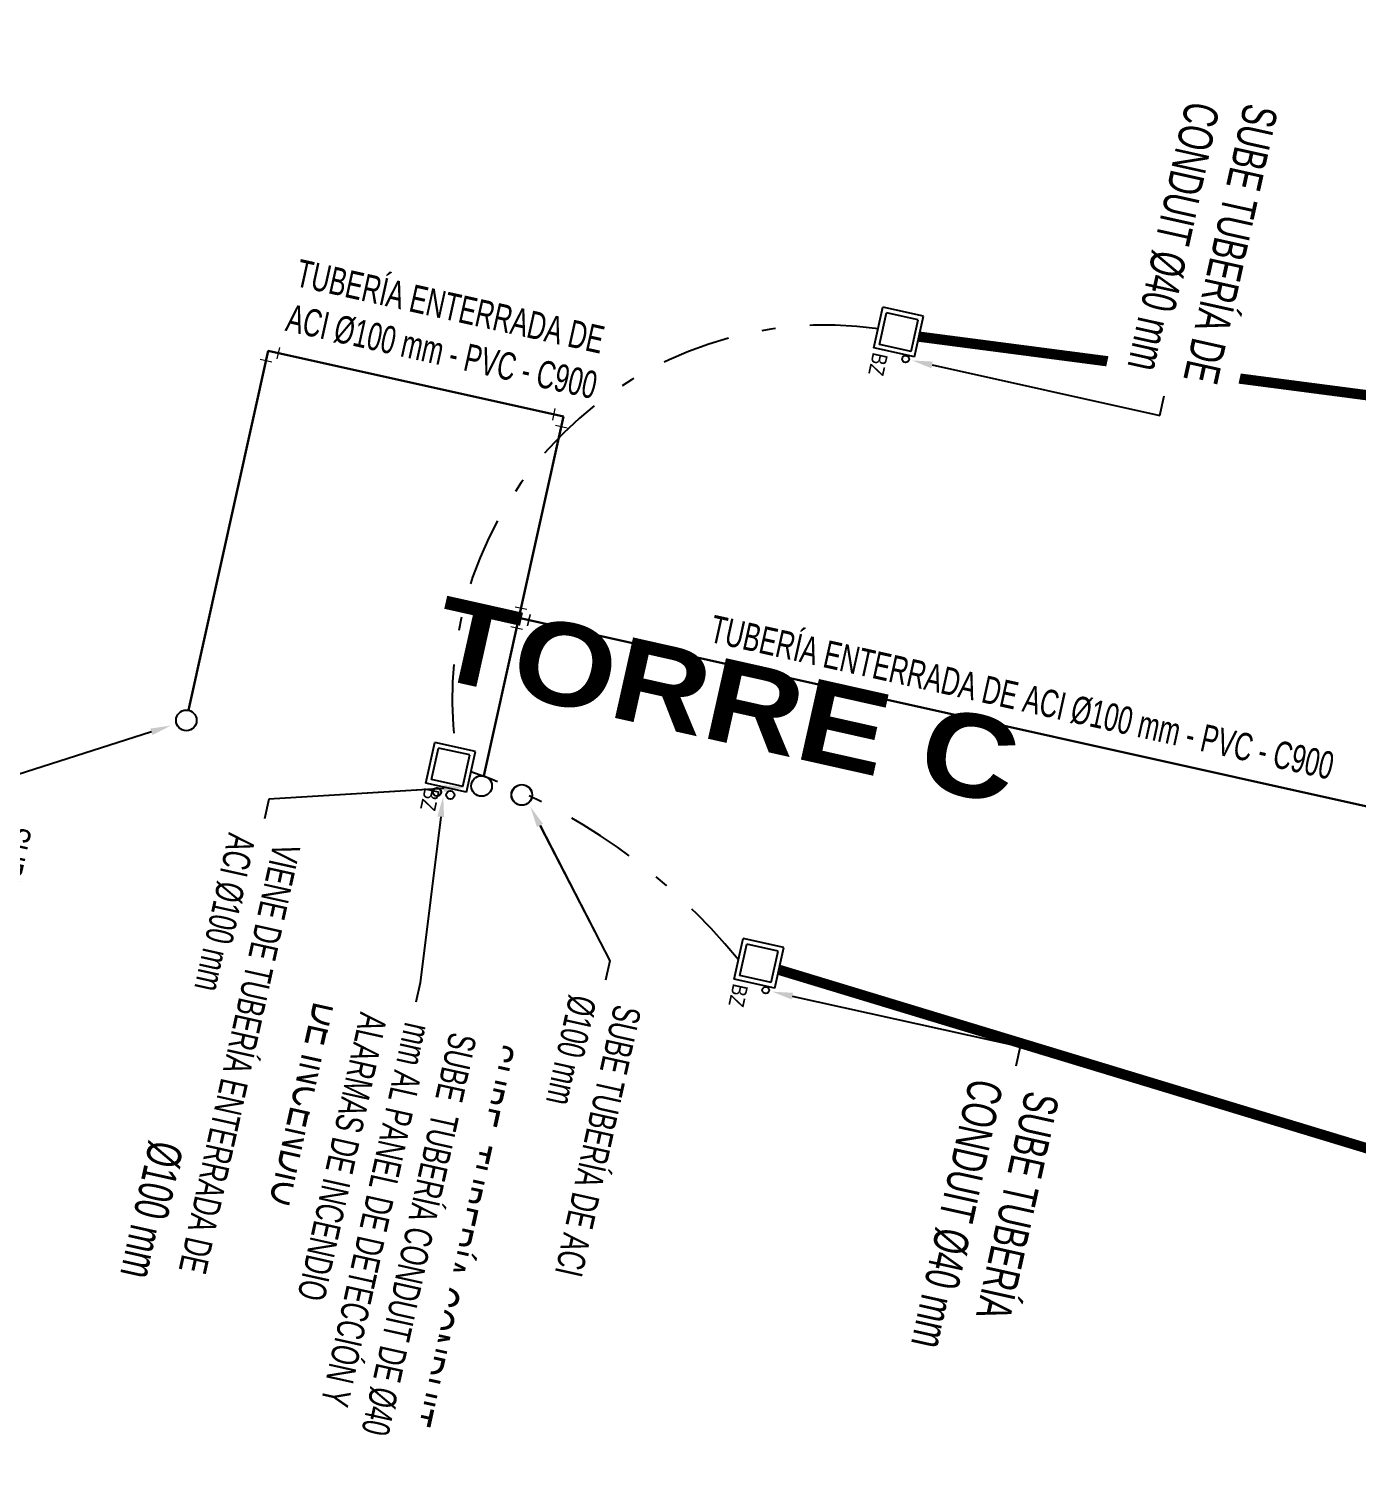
# Model space of a CAD drawing. Header units: inches. Extents: x 0 to 766, y -245 to 236.
# Drawn here: x 710.46 to 720.12, y 114.95 to 125.48 of the extents above; entities that cross this region are included whole.
import ezdxf
from ezdxf import colors
from ezdxf.entities.mleader import LeaderData, LeaderLine
from ezdxf.math import Vec2, Vec3

# ---------------------------------------------------------------- set-up
doc = ezdxf.new("R2010")
doc.units = ezdxf.units.IN
doc.header["$MEASUREMENT"] = 0
doc.linetypes.add('DASHED2', pattern=[0.375, 0.25, -0.125])
doc.linetypes.add('TG_P1$0$DASHDOT', pattern=[1, 0.5, -0.25, 0, -0.25])
for name, color, linetype, lineweight in [('000 SOS 911 - ACCESORIOS ACI', 3, 'Continuous', 20), ('000 SOS 911 EQUIPOS', 5, 'Continuous', 25), ('000 SOS 911 IE-Alarmas Contra Incendio', 100, 'CONTRA_FUEGO', 25), ('000 SOS 911 Membrete', 255, 'Continuous', 18), ('000 SOS 911 TEXTOS ACI', 7, 'Continuous', 9), ('000 SOS 911 TUB. ENTERRADA  ACI', 5, 'DASHED2', 25), ('000 SOS 911 TUBERIA ACI', 1, 'Continuous', 25), ('A_50_TextoSubtitulos', 251, 'Continuous', 9)]:
    doc.layers.add(name, color=color, linetype=linetype, lineweight=lineweight)
doc.styles.add('ESC-50', font='romans.shx', dxfattribs={"width": 0.9, "height": 0.1})
doc.styles.add('MtXpl_Arial_Narrow', font='ARIALN.TTF')
doc.styles.add('PIPE', font='ARIALN.TTF', dxfattribs={"width": 0.8})
doc.styles.add('R140-200', font='ariblk.ttf', dxfattribs={"height": 0.5})
doc.styles.get("Standard").update_dxf_attribs({"font": 'arial.ttf'})
doc.linetypes.add('CONTRA_FUEGO', pattern='A,0.9,-0.15,["ACI",Standard,S=0.08,R=0,X=-0.08,Y=-0.03],-0.2', length=1.25)
doc.linetypes.add('Fire-50-Wall', pattern='A,0.5,-0.075,["I",ESC-50,S=1,R=0,X=-0.03,Y=-0.05],-0.05', length=0.625)

# ---------------------------------------------------------------- blocks, each defined once
blk = doc.blocks.new('01')
at = {"layer": '000 SOS 911 IE-Alarmas Contra Incendio', "color": 6, "linetype": 'Continuous'}
for p, q in [((763.415, -217.109), (762.974, -217.109)), ((762.974, -217.109), (762.974, -217.55)), ((763.365, -217.159), (763.024, -217.159)), ((763.024, -217.159), (763.024, -217.5)), ((763.365, -217.159), (763.365, -217.5)), ((763.415, -217.109), (763.415, -217.55)), ((763.415, -217.55), (762.974, -217.55)), ((763.365, -217.5), (763.024, -217.5))]:
    blk.add_line(p, q, dxfattribs=at)
at = {"layer": '000 SOS 911 IE-Alarmas Contra Incendio', "color": 6, "linetype": 'Continuous', "style": 'MtXpl_Arial_Narrow'}
blk.add_text('BZ', height=0.1634, dxfattribs=at).set_placement((763.455, -217.552))
blk = doc.blocks.new('ACCS.ELBOW.90')
at = {"layer": '000 SOS 911 - ACCESORIOS ACI', "color": 100}
for p, q in [((0.098, 0.168), (-0.098, 0.168)), ((0.168, -0.098), (0.168, 0.098))]:
    blk.add_line(p, q, dxfattribs=at)
at = {"layer": '000 SOS 911 - ACCESORIOS ACI', "color": 9}
for p in [(0, 0.168), (0.168, 0)]:
    blk.add_line(p, (0, 0), dxfattribs=at)
blk = doc.blocks.new('DyA 240312')
at = {"layer": '000 SOS 911 IE-Alarmas Contra Incendio', "color": 159, "linetype": 'TG_P1$0$DASHDOT', "true_color": 0x22346e, "const_width": 0.075, "elevation": 0}
for points in [[(13.064, 42.857), (21.106, 41.806)], [(12.044, 38.254), (17.63, 36.559)]]:
    blk.add_lwpolyline(points, dxfattribs=at)
at = {"layer": '000 SOS 911 IE-Alarmas Contra Incendio'}
for centre in [(12.966, 42.694, 0), (11.949, 38.106, 0)]:
    blk.add_circle(centre, 0.025, dxfattribs=at)
at = {"layer": '000 SOS 911 IE-Alarmas Contra Incendio', "color": 6, "linetype": 'TG_P1$0$DASHDOT'}
blk.add_arc((12.389, 40.22, 0), 2.721, 81.9955, 187.2968, dxfattribs=at)
at = {"layer": '000 SOS 911 TUBERIA ACI', "ltscale": 0.1}
blk.add_circle((10.174, 39.525, 0), 0.075, dxfattribs=at)
at = {"layer": '000 SOS 911 Membrete', "color": 4, "linetype": 'Continuous', "xscale": 0.6866556266033178, "yscale": 0.6866556266033178, "zscale": 0.6866556266033178, "rotation": 257.503764591831}
blk.add_blockref('01', (272.004, 522.237, 0), dxfattribs=at)
at = {"layer": '000 SOS 911 TEXTOS ACI', "insert": (11.574, 40.835, 0), "char_height": 0.2, "attachment_point": 1, "rotation": 347.4811, "style": 'PIPE'}
blk.add_mtext_dynamic_manual_height_columns('TUBERÍA ENTERRADA DE ACI %%C100 mm - PVC - C900', width=4.76176, gutter_width=0.75, heights=[0], dxfattribs=at)
at = {"layer": '000 SOS 911 TEXTOS ACI'}
ml = blk.add_multileader_mtext('Standard', dxfattribs=at)
ml.set_content('{\\H1.66667x;VIENE DE TUBERÍA ENTERRADA DE ACI %%C100 mm} ', color=256, style='PIPE')
ml.set_leader_properties(color=7)
ml.build(insert=Vec2(0, 0))
ml.multileader.update_dxf_attribs({"text_left_attachment_type": 2, "text_right_attachment_type": 2, "dogleg_length": 2, "arrow_head_size": 0.15})
ctx = ml.context
ctx.base_point, ctx.char_height, ctx.arrow_head_size, ctx.landing_gap_size, ctx.plane_origin, ctx.plane_x_axis, ctx.plane_y_axis = Vec3(8.303, 39.352, 0), 0.15, 0.15, 0.15, Vec3(6.468, 34.79, 0), Vec3(-0.216761, -0.976225), Vec3(0.976225, -0.216761)
ctx.left_attachment, ctx.right_attachment = 2, 2
notes = []
notes.append((ctx, [(1, (1, 1, 0), (8.334, 39.495, 0), (-0.216761, -0.976225), 0.146, [(0, [(9.758, 39.581, 0)], 0, [])])]))
ctx.mtext.insert, ctx.mtext.text_direction, ctx.mtext.rotation, ctx.mtext.width, ctx.mtext.defined_height, ctx.mtext.flow_direction = Vec3(8.62, 39.128, 0), Vec3(-0.216761, -0.976225), 4.493893, 3.32211, 0.558, 5
ctx.mtext.has_bg_fill, ctx.mtext.bg_color, ctx.mtext.bg_scale_factor, ctx.mtext.bg_transparency, ctx.mtext.use_window_bg_color = 1, -1073741824, 2, 0, 1
for ctx, leaders in notes:
    for number, flags, end, landing, length, lines in leaders:
        leader = LeaderData()
        leader.index, (leader.has_last_leader_line, leader.has_dogleg_vector, leader.attachment_direction) = number, flags
        leader.last_leader_point, leader.dogleg_vector, leader.dogleg_length = Vec3(end), Vec3(landing), length
        for number, points, colour, breaks in lines:
            line = LeaderLine()
            line.index, line.vertices, line.color, line.breaks = number, Vec3.list(points), colors.encode_raw_color(colour), breaks
            leader.lines.append(line)
        ctx.leaders.append(leader)
at = {"layer": '000 SOS 911 IE-Alarmas Contra Incendio'}
for centre in [(9.557, 39.547, 0), (9.655, 39.525, 0)]:
    blk.add_circle(centre, 0.03, dxfattribs=at)
at = {"layer": '000 SOS 911 TEXTOS ACI'}
ml = blk.add_multileader_mtext('Standard', dxfattribs=at)
ml.set_content('{\\H1.66667x;SUBE TUBERÍA DE ACI %%C100 mm} ', color=256, style='PIPE')
ml.set_leader_properties(color=7)
ml.build(insert=Vec2(0, 0))
ml.multileader.update_dxf_attribs({"text_left_attachment_type": 2, "text_right_attachment_type": 2, "dogleg_length": 2, "arrow_head_size": 0.15})
ctx = ml.context
ctx.base_point, ctx.char_height, ctx.arrow_head_size, ctx.landing_gap_size, ctx.plane_origin, ctx.plane_x_axis, ctx.plane_y_axis = Vec3(10.783, 38.177, 0), 0.15, 0.15, 0.15, Vec3(8.948, 33.615, 0), Vec3(-0.216761, -0.976225), Vec3(0.976225, -0.216761)
ctx.left_attachment, ctx.right_attachment, ctx.text_align_type = 2, 2, 2
notes = []
notes.append((ctx, [(1, (1, 1, 0), (10.814, 38.32, 0), (-0.216761, -0.976225), 0.146, [(0, [(10.237, 39.437, 0)], 0, [])])]))
ctx.mtext.insert, ctx.mtext.text_direction, ctx.mtext.rotation, ctx.mtext.width, ctx.mtext.defined_height, ctx.mtext.alignment, ctx.mtext.flow_direction = Vec3(10.658, 35.962, 0), Vec3(-0.216761, -0.976225), 4.493893, 2.33051, 0.558, 3, 5
ctx.mtext.has_bg_fill, ctx.mtext.bg_color, ctx.mtext.bg_scale_factor, ctx.mtext.bg_transparency, ctx.mtext.use_window_bg_color = 1, -1073741824, 2, 0, 1
ml = blk.add_multileader_mtext('Standard', dxfattribs=at)
ml.set_content('{\\H1.66667x;SUBE TUBERÍA CONDUIT %%C40 mm} ', color=256, style='PIPE')
ml.set_leader_properties(color=7)
ml.build(insert=Vec2(0, 0))
ml.multileader.update_dxf_attribs({"text_left_attachment_type": 2, "text_right_attachment_type": 2, "dogleg_length": 2, "arrow_head_size": 0.15})
ctx = ml.context
ctx.base_point, ctx.char_height, ctx.arrow_head_size, ctx.landing_gap_size, ctx.plane_origin, ctx.plane_x_axis, ctx.plane_y_axis = Vec3(13.767, 37.553, 0), 0.15, 0.15, 0.15, Vec3(13.5, 32.643, 0), Vec3(-0.216375, -0.97631), Vec3(0.97631, -0.216375)
ctx.left_attachment, ctx.right_attachment = 2, 2
notes.append((ctx, [(1, (1, 1, 0), (13.799, 37.696, 0), (-0.216375, -0.97631), 0.146, [(0, [(11.995, 38.095, 0)], 0, [])])]))
ctx.mtext.insert, ctx.mtext.text_direction, ctx.mtext.rotation, ctx.mtext.width, ctx.mtext.defined_height, ctx.mtext.flow_direction = Vec3(14.085, 37.329, 0), Vec3(-0.216375, -0.97631), 4.494289, 2.33051, 0.558, 5
ctx.mtext.has_bg_fill, ctx.mtext.bg_color, ctx.mtext.bg_scale_factor, ctx.mtext.bg_transparency, ctx.mtext.use_window_bg_color = 1, -1073741824, 2, 0, 1
for ctx, leaders in notes:
    for number, flags, end, landing, length, lines in leaders:
        leader = LeaderData()
        leader.index, (leader.has_last_leader_line, leader.has_dogleg_vector, leader.attachment_direction) = number, flags
        leader.last_leader_point, leader.dogleg_vector, leader.dogleg_length = Vec3(end), Vec3(landing), length
        for number, points, colour, breaks in lines:
            line = LeaderLine()
            line.index, line.vertices, line.color, line.breaks = number, Vec3.list(points), colors.encode_raw_color(colour), breaks
            leader.lines.append(line)
        ctx.leaders.append(leader)
at = {"layer": '000 SOS 911 IE-Alarmas Contra Incendio', "color": 6, "linetype": 'TG_P1$0$DASHDOT'}
blk.add_arc((8.346, 35.551, 0), 4.392, 39.1929, 70.6124, dxfattribs=at)
at = {"layer": '000 SOS 911 Membrete', "color": 4, "linetype": 'Continuous', "xscale": 0.6866556266033178, "yscale": 0.6866556266033178, "zscale": 0.6866556266033178, "rotation": 257.503764591831}
blk.add_blockref('01', (270.987, 517.648, 0), dxfattribs=at)
at = {"layer": '000 SOS 911 TEXTOS ACI'}
ml = blk.add_multileader_mtext('Standard', dxfattribs=at)
ml.set_content('{\\H1.66667x;SUBE  TUBERÍA CONDUIT DE %%C40 mm} {\\H1.66667x;AL PANEL DE DETECCIÓN Y ALARMAS DE INCENDIO}', color=256, style='PIPE')
ml.set_leader_properties(color=7)
ml.build(insert=Vec2(0, 0))
ml.multileader.update_dxf_attribs({"text_left_attachment_type": 2, "text_right_attachment_type": 2, "dogleg_length": 2, "arrow_head_size": 0.15})
ctx = ml.context
ctx.base_point, ctx.char_height, ctx.arrow_head_size, ctx.landing_gap_size, ctx.plane_origin, ctx.plane_x_axis, ctx.plane_y_axis = Vec3(9.402, 38.018, 0), 0.15, 0.15, 0.15, Vec3(9.135, 33.107, 0), Vec3(-0.216375, -0.97631), Vec3(0.97631, -0.216375)
ctx.left_attachment, ctx.right_attachment = 2, 2
notes = []
notes.append((ctx, [(1, (1, 1, 0), (9.434, 38.16, 0), (-0.216375, -0.97631), 0.146, [(0, [(9.603, 39.514, 0)], 0, [])])]))
ctx.mtext.insert, ctx.mtext.text_direction, ctx.mtext.rotation, ctx.mtext.width, ctx.mtext.defined_height, ctx.mtext.flow_direction = Vec3(10.125, 37.704, 0), Vec3(-0.216375, -0.97631), 4.494289, 3.0374, 0.558, 5
ctx.mtext.has_bg_fill, ctx.mtext.bg_color, ctx.mtext.bg_scale_factor, ctx.mtext.bg_transparency, ctx.mtext.use_window_bg_color = 1, -1073741824, 2, 0, 1
for ctx, leaders in notes:
    for number, flags, end, landing, length, lines in leaders:
        leader = LeaderData()
        leader.index, (leader.has_last_leader_line, leader.has_dogleg_vector, leader.attachment_direction) = number, flags
        leader.last_leader_point, leader.dogleg_vector, leader.dogleg_length = Vec3(end), Vec3(landing), length
        for number, points, colour, breaks in lines:
            line = LeaderLine()
            line.index, line.vertices, line.color, line.breaks = number, Vec3.list(points), colors.encode_raw_color(colour), breaks
            leader.lines.append(line)
        ctx.leaders.append(leader)
at = {"layer": '000 SOS 911 Membrete', "color": 4, "linetype": 'Continuous', "xscale": 0.6866556266033178, "yscale": 0.6866556266033178, "zscale": 0.6866556266033178, "rotation": 257.503764591831}
blk.add_blockref('01', (268.744, 519.074, 0), dxfattribs=at)
blk = doc.blocks.new('ACI 240312')
at = {"layer": '000 SOS 911 IE-Alarmas Contra Incendio'}
blk.add_circle((2.986, 27.161, 0), 0.025, dxfattribs=at)
at = {"layer": '000 SOS 911 IE-Alarmas Contra Incendio', "color": 6, "linetype": 'TG_P1$0$DASHDOT'}
blk.add_arc((2.409, 24.687, 0), 2.721, 81.9955, 187.2968, dxfattribs=at)
at = {"layer": '000 SOS 911 TUB. ENTERRADA  ACI', "color": 1, "linetype": 'Fire-50-Wall', "lineweight": 30, "elevation": 0}
for points in [[(-1.651, 27.22), (-2.23, 24.609)], [(-1.65, 27.22), (0.497, 26.743)], [(0.173, 25.279), (0.497, 26.743)], [(-0.082, 24.132), (0.173, 25.279)]]:
    blk.add_lwpolyline(points, dxfattribs=at)
at = {"layer": '000 SOS 911 TUBERIA ACI', "ltscale": 0.1}
for centre in [(-2.246, 24.534, 0), (-0.098, 24.057, 0), (0.195, 23.992, 0)]:
    blk.add_circle(centre, 0.075, dxfattribs=at)
at = {"layer": '000 SOS 911 - ACCESORIOS ACI'}
for p, xscale, yscale, zscale, rotation in [((-1.65, 27.22, 0), -0.4394526855468769, 0.4394526855468736, 0.4394526855468736, 167.501178913371), ((0.498, 26.743, 0), 0.4394526855468772, 0.4394526855468772, 0.4394526855468772, 167.5063502702908), ((0.173, 25.279, 0), 0.4394526855468769, 0.4394526855468769, 0.4394526855468769, 257.5063502702907), ((0.173, 25.279, 0), -0.4394526855468769, 0.4394526855468736, 0.4394526855468736, 257.5011789133712)]:
    blk.add_blockref('ACCS.ELBOW.90', p, dxfattribs=dict(at, xscale=xscale, yscale=yscale, zscale=zscale, rotation=rotation))
at = {"layer": '000 SOS 911 TEXTOS ACI', "insert": (-1.417, 27.889, 0), "char_height": 0.2, "attachment_point": 1, "rotation": 347.4811, "style": 'PIPE'}
blk.add_mtext_dynamic_manual_height_columns('TUBERÍA ENTERRADA DE ACI %%C100 mm - PVC - C900', width=2.45001, gutter_width=0.75, heights=[0], dxfattribs=at)
at = {"layer": 'A_50_TextoSubtitulos', "color": 1, "style": 'R140-200'}
blk.add_text('TORRE C', height=0.6, rotation=347.3817, dxfattribs=at).set_placement((-0.49, 24.857))
at = {"layer": '000 SOS 911 TEXTOS ACI'}
ml = blk.add_multileader_mtext('Standard', dxfattribs=at)
ml.set_content('{\\H1.66667x;SUBE TUBERÍA DE CONDUIT %%C40 mm} ', color=256, style='PIPE')
ml.set_leader_properties(color=7)
ml.build(insert=Vec2(0, 0))
ml.multileader.update_dxf_attribs({"text_left_attachment_type": 2, "text_right_attachment_type": 2, "dogleg_length": 2, "arrow_head_size": 0.15})
ctx = ml.context
ctx.base_point, ctx.char_height, ctx.arrow_head_size, ctx.landing_gap_size, ctx.plane_origin, ctx.plane_x_axis, ctx.plane_y_axis = Vec3(5.374, 29.178, 0), 0.15, 0.15, 0.15, Vec3(6.7, 31.457, 0), Vec3(-0.216375, -0.97631), Vec3(0.97631, -0.216375)
ctx.left_attachment, ctx.right_attachment, ctx.text_align_type = 2, 2, 2
notes = []
notes.append((ctx, [(1, (1, 1, 0), (4.836, 26.751, 0), (0.216375, 0.97631), 0.146, [(0, [(3.033, 27.151, 0)], 0, [])])]))
ctx.mtext.insert, ctx.mtext.text_direction, ctx.mtext.rotation, ctx.mtext.width, ctx.mtext.defined_height, ctx.mtext.alignment, ctx.mtext.flow_direction = Vec3(5.25, 26.963, 0), Vec3(-0.216375, -0.97631), 4.494289, 2.33051, 0.558, 3, 5
ctx.mtext.has_bg_fill, ctx.mtext.bg_color, ctx.mtext.bg_scale_factor, ctx.mtext.bg_transparency, ctx.mtext.use_window_bg_color = 1, -1073741824, 2, 0, 1
ml = blk.add_multileader_mtext('Standard', dxfattribs=at)
ml.set_content('SUBE TUBERÍA DE ACI %%C100 mm ', color=256, style='PIPE')
ml.set_leader_properties(color=7)
ml.build(insert=Vec2(0, 0))
ml.multileader.update_dxf_attribs({"text_left_attachment_type": 2, "text_right_attachment_type": 2, "dogleg_length": 2, "arrow_head_size": 0.15})
ctx = ml.context
ctx.base_point, ctx.char_height, ctx.arrow_head_size, ctx.landing_gap_size, ctx.plane_origin, ctx.plane_x_axis, ctx.plane_y_axis = Vec3(-3.63, 23.956, 0), 0.2, 0.15, 0.15, Vec3(-5.464, 19.394, 0), Vec3(-0.216761, -0.976225), Vec3(0.976225, -0.216761)
ctx.left_attachment, ctx.right_attachment = 2, 2
notes.append((ctx, [(1, (1, 1, 0), (-3.598, 24.099, 0), (-0.216761, -0.976225), 0.146, [(0, [(-2.357, 24.497, 0)], 0, [])])]))
ctx.mtext.insert, ctx.mtext.text_direction, ctx.mtext.rotation, ctx.mtext.width, ctx.mtext.defined_height, ctx.mtext.flow_direction = Vec3(-3.369, 23.745, 0), Vec3(-0.216761, -0.976225), 4.493893, 2.33051, 0.558, 5
ctx.mtext.has_bg_fill, ctx.mtext.bg_color, ctx.mtext.bg_scale_factor, ctx.mtext.bg_transparency, ctx.mtext.use_window_bg_color = 1, -1073741824, 2, 0, 1
for ctx, leaders in notes:
    for number, flags, end, landing, length, lines in leaders:
        leader = LeaderData()
        leader.index, (leader.has_last_leader_line, leader.has_dogleg_vector, leader.attachment_direction) = number, flags
        leader.last_leader_point, leader.dogleg_vector, leader.dogleg_length = Vec3(end), Vec3(landing), length
        for number, points, colour, breaks in lines:
            line = LeaderLine()
            line.index, line.vertices, line.color, line.breaks = number, Vec3.list(points), colors.encode_raw_color(colour), breaks
            leader.lines.append(line)
        ctx.leaders.append(leader)
at = {"layer": '000 SOS 911 Membrete', "color": 1, "linetype": 'Continuous', "xscale": 0.6866556266033178, "yscale": 0.6866556266033178, "zscale": 0.6866556266033178, "rotation": 257.503764591831}
blk.add_blockref('01', (262.024, 506.704, 0), dxfattribs=at)
at = {"layer": '000 SOS 911 TEXTOS ACI'}
ml = blk.add_multileader_mtext('Standard', dxfattribs=at)
ml.set_content('VIENE DE TUBERÍA ENTERRADA DE ACI %%C100 mm ', color=256, style='PIPE')
ml.set_leader_properties(color=7)
ml.build(insert=Vec2(0, 0))
ml.multileader.update_dxf_attribs({"text_left_attachment_type": 2, "text_right_attachment_type": 2, "dogleg_length": 2, "arrow_head_size": 0.15})
ctx = ml.context
ctx.base_point, ctx.char_height, ctx.arrow_head_size, ctx.landing_gap_size, ctx.plane_origin, ctx.plane_x_axis, ctx.plane_y_axis = Vec3(-1.677, 23.819, 0), 0.2, 0.15, 0.15, Vec3(-3.511, 19.257, 0), Vec3(-0.216761, -0.976225), Vec3(0.976225, -0.216761)
ctx.left_attachment, ctx.right_attachment = 2, 2
notes = []
notes.append((ctx, [(1, (1, 1, 0), (-1.645, 23.962, 0), (-0.216761, -0.976225), 0.146, [(0, [(-0.221, 24.048, 0)], 0, [])])]))
ctx.mtext.insert, ctx.mtext.text_direction, ctx.mtext.rotation, ctx.mtext.width, ctx.mtext.defined_height, ctx.mtext.flow_direction = Vec3(-1.416, 23.608, 0), Vec3(-0.216761, -0.976225), 4.493893, 3.32211, 0.558, 5
ctx.mtext.has_bg_fill, ctx.mtext.bg_color, ctx.mtext.bg_scale_factor, ctx.mtext.bg_transparency, ctx.mtext.use_window_bg_color = 1, -1073741824, 2, 0, 1
for ctx, leaders in notes:
    for number, flags, end, landing, length, lines in leaders:
        leader = LeaderData()
        leader.index, (leader.has_last_leader_line, leader.has_dogleg_vector, leader.attachment_direction) = number, flags
        leader.last_leader_point, leader.dogleg_vector, leader.dogleg_length = Vec3(end), Vec3(landing), length
        for number, points, colour, breaks in lines:
            line = LeaderLine()
            line.index, line.vertices, line.color, line.breaks = number, Vec3.list(points), colors.encode_raw_color(colour), breaks
            leader.lines.append(line)
        ctx.leaders.append(leader)
at = {"layer": '000 SOS 911 IE-Alarmas Contra Incendio'}
for centre in [(-0.422, 24.013, 0), (-0.325, 23.992, 0)]:
    blk.add_circle(centre, 0.03, dxfattribs=at)
at = {"layer": '000 SOS 911 TEXTOS ACI'}
ml = blk.add_multileader_mtext('Standard', dxfattribs=at)
ml.set_content('SUBE TUBERÍA DE ACI %%C100 mm ', color=256, style='PIPE')
ml.set_leader_properties(color=7)
ml.build(insert=Vec2(0, 0))
ml.multileader.update_dxf_attribs({"text_left_attachment_type": 2, "text_right_attachment_type": 2, "dogleg_length": 2, "arrow_head_size": 0.15})
ctx = ml.context
ctx.base_point, ctx.char_height, ctx.arrow_head_size, ctx.landing_gap_size, ctx.plane_origin, ctx.plane_x_axis, ctx.plane_y_axis = Vec3(0.803, 22.644, 0), 0.2, 0.15, 0.15, Vec3(-1.031, 18.082, 0), Vec3(-0.216761, -0.976225), Vec3(0.976225, -0.216761)
ctx.left_attachment, ctx.right_attachment = 2, 2
notes = []
notes.append((ctx, [(1, (1, 1, 0), (0.835, 22.787, 0), (-0.216761, -0.976225), 0.146, [(0, [(0.258, 23.904, 0)], 0, [])])]))
ctx.mtext.insert, ctx.mtext.text_direction, ctx.mtext.rotation, ctx.mtext.width, ctx.mtext.defined_height, ctx.mtext.flow_direction = Vec3(1.064, 22.433, 0), Vec3(-0.216761, -0.976225), 4.493893, 2.33051, 0.558, 5
ctx.mtext.has_bg_fill, ctx.mtext.bg_color, ctx.mtext.bg_scale_factor, ctx.mtext.bg_transparency, ctx.mtext.use_window_bg_color = 1, -1073741824, 2, 0, 1
for ctx, leaders in notes:
    for number, flags, end, landing, length, lines in leaders:
        leader = LeaderData()
        leader.index, (leader.has_last_leader_line, leader.has_dogleg_vector, leader.attachment_direction) = number, flags
        leader.last_leader_point, leader.dogleg_vector, leader.dogleg_length = Vec3(end), Vec3(landing), length
        for number, points, colour, breaks in lines:
            line = LeaderLine()
            line.index, line.vertices, line.color, line.breaks = number, Vec3.list(points), colors.encode_raw_color(colour), breaks
            leader.lines.append(line)
        ctx.leaders.append(leader)
at = {"layer": '000 SOS 911 TUB. ENTERRADA  ACI', "color": 1, "linetype": 'Fire-50-Wall', "lineweight": 30, "elevation": 0}
blk.add_lwpolyline([(0.173, 25.279), (7.979, 23.545)], dxfattribs=at)
at = {"layer": '000 SOS 911 TEXTOS ACI'}
ml = blk.add_multileader_mtext('Standard', dxfattribs=at)
ml.set_content('SUBE  TUBERÍA CONDUIT DE %%C40 mm AL PANEL DE DETECCIÓN Y ALARMAS DE INCENDIO', color=256, style='PIPE')
ml.set_leader_properties(color=7)
ml.build(insert=Vec2(0, 0))
ml.multileader.update_dxf_attribs({"text_left_attachment_type": 2, "text_right_attachment_type": 2, "dogleg_length": 2, "arrow_head_size": 0.15})
ctx = ml.context
ctx.base_point, ctx.char_height, ctx.arrow_head_size, ctx.landing_gap_size, ctx.plane_origin, ctx.plane_x_axis, ctx.plane_y_axis = Vec3(-0.577, 22.484, 0), 0.2, 0.15, 0.15, Vec3(-0.845, 17.574, 0), Vec3(-0.216375, -0.97631), Vec3(0.97631, -0.216375)
ctx.left_attachment, ctx.right_attachment = 2, 2
notes = []
notes.append((ctx, [(1, (1, 1, 0), (-0.546, 22.627, 0), (-0.216375, -0.97631), 0.146, [(0, [(-0.377, 23.981, 0)], 0, [])])]))
ctx.mtext.insert, ctx.mtext.text_direction, ctx.mtext.rotation, ctx.mtext.width, ctx.mtext.defined_height, ctx.mtext.flow_direction = Vec3(-0.133, 22.232, 0), Vec3(-0.216375, -0.97631), 4.494289, 3.0374, 0.558, 5
ctx.mtext.has_bg_fill, ctx.mtext.bg_color, ctx.mtext.bg_scale_factor, ctx.mtext.bg_transparency, ctx.mtext.use_window_bg_color = 1, -1073741824, 2, 0, 1
for ctx, leaders in notes:
    for number, flags, end, landing, length, lines in leaders:
        leader = LeaderData()
        leader.index, (leader.has_last_leader_line, leader.has_dogleg_vector, leader.attachment_direction) = number, flags
        leader.last_leader_point, leader.dogleg_vector, leader.dogleg_length = Vec3(end), Vec3(landing), length
        for number, points, colour, breaks in lines:
            line = LeaderLine()
            line.index, line.vertices, line.color, line.breaks = number, Vec3.list(points), colors.encode_raw_color(colour), breaks
            leader.lines.append(line)
        ctx.leaders.append(leader)
at = {"layer": '000 SOS 911 Membrete', "color": 1, "linetype": 'Continuous', "xscale": 0.6866556266033178, "yscale": 0.6866556266033178, "zscale": 0.6866556266033178, "rotation": 257.503764591831}
blk.add_blockref('01', (258.764, 503.541, 0), dxfattribs=at)

msp = doc.modelspace()

# ---------------------------------------------------------------- block references
at = {"layer": '000 SOS 911 EQUIPOS'}
msp.add_blockref('DyA 240312', (703.87, 80.391, 0), dxfattribs=at)

# ---------------------------------------------------------------- next in the draw order: block references
msp.add_blockref('ACI 240312', (713.85, 95.924), dxfattribs=at)

doc.saveas('drawing.dxf')
